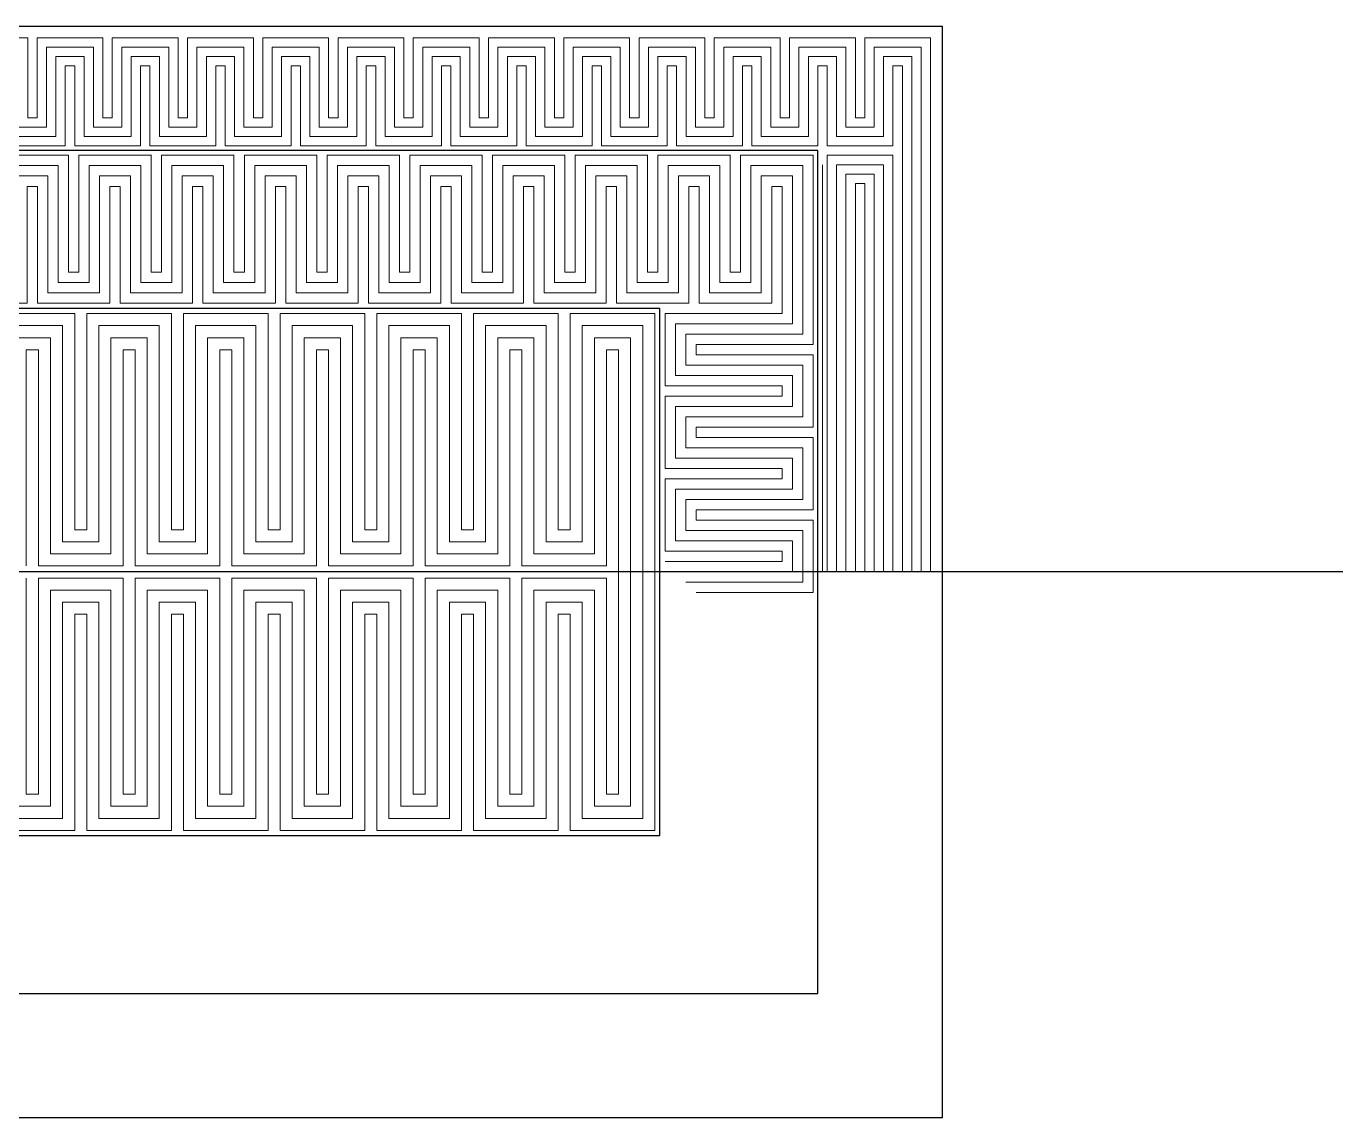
# Model space of a CAD drawing. Header units: millimetres. Extents: x -5937 to 68925, y -3068 to 5300.
# Drawn here: x 27319 to 28296, y 652 to 1462 of the extents above; entities that cross this region are included whole.
import ezdxf

# ---------------------------------------------------------------- set-up
doc = ezdxf.new("R2010")
doc.units = ezdxf.units.MM
doc.header["$LTSCALE"] = 7
doc.layers.add('xline', color=41, linetype='Continuous', plot=False)
doc.layers.add('参照', color=6, linetype='Continuous', lineweight=9)

msp = doc.modelspace()

# ---------------------------------------------------------------- linework, layer by layer
for p, q in [((26648.595, 1462.013), (27998.595, 1462.013)), ((27998.595, 1462.013), (27998.595, 652.013)), ((27906.34, 1369.757), (26740.851, 1369.757)), ((27906.34, 744.268), (27906.34, 1369.757)), ((27789.276, 1252.694), (26857.914, 1252.694)), ((27789.276, 861.332), (27789.276, 1252.694)), ((26857.914, 861.332), (27789.276, 861.332)), ((26740.851, 744.268), (27906.34, 744.268)), ((27998.595, 652.013), (26648.595, 652.013))]:
    msp.add_line(p, q)
at = {"layer": 'xline'}
msp.add_line((28295.852, 1057.013), (26452.12, 1057.013), dxfattribs=at)
at = {"layer": '参照'}
for p, q in [((27271.252, 1453.513), (27320.106, 1453.513)), ((27320.106, 1453.513), (27320.106, 1394.184)), ((27327.085, 1394.184), (27327.085, 1453.513)), ((27327.085, 1453.513), (27375.938, 1453.513)), ((27334.064, 1387.205), (27334.064, 1446.534)), ((27334.064, 1446.534), (27368.959, 1446.534)), ((27368.959, 1446.534), (27368.959, 1387.205)), ((27375.938, 1453.513), (27375.938, 1394.184)), ((27382.917, 1394.184), (27382.917, 1453.513)), ((27382.917, 1453.513), (27431.771, 1453.513)), ((27389.896, 1387.205), (27389.896, 1446.534)), ((27389.896, 1446.534), (27424.792, 1446.534)), ((27424.792, 1446.534), (27424.792, 1387.205)), ((27431.771, 1453.513), (27431.771, 1394.184)), ((27438.75, 1394.184), (27438.75, 1453.513)), ((27438.75, 1453.513), (27487.603, 1453.513)), ((27445.729, 1387.205), (27445.729, 1446.534)), ((27445.729, 1446.534), (27480.624, 1446.534)), ((27480.624, 1446.534), (27480.624, 1387.205)), ((27487.603, 1453.513), (27487.603, 1394.184)), ((27494.582, 1394.184), (27494.582, 1453.513)), ((27494.582, 1453.513), (27543.436, 1453.513)), ((27501.561, 1387.205), (27501.561, 1446.534)), ((27501.561, 1446.534), (27536.456, 1446.534)), ((27536.456, 1446.534), (27536.456, 1387.205)), ((27543.436, 1453.513), (27543.436, 1394.184)), ((27550.415, 1394.184), (27550.415, 1453.513)), ((27550.415, 1453.513), (27599.268, 1453.513)), ((27557.394, 1387.205), (27557.394, 1446.534)), ((27557.394, 1446.534), (27592.289, 1446.534)), ((27592.289, 1446.534), (27592.289, 1387.205)), ((27599.268, 1453.513), (27599.268, 1394.184)), ((27606.247, 1394.184), (27606.247, 1453.513)), ((27606.247, 1453.513), (27655.1, 1453.513)), ((27613.226, 1387.205), (27613.226, 1446.534)), ((27613.226, 1446.534), (27648.121, 1446.534)), ((27648.121, 1446.534), (27648.121, 1387.205)), ((27655.1, 1453.513), (27655.1, 1394.184)), ((27662.079, 1394.184), (27662.079, 1453.513)), ((27662.079, 1453.513), (27710.933, 1453.513)), ((27669.059, 1387.205), (27669.059, 1446.534)), ((27669.059, 1446.534), (27703.954, 1446.534)), ((27703.954, 1446.534), (27703.954, 1387.205)), ((27710.933, 1453.513), (27710.933, 1394.184)), ((27717.912, 1394.184), (27717.912, 1453.513)), ((27717.912, 1453.513), (27766.765, 1453.513)), ((27724.891, 1387.205), (27724.891, 1446.534)), ((27724.891, 1446.534), (27759.786, 1446.534)), ((27759.786, 1446.534), (27759.786, 1387.205)), ((27766.765, 1453.513), (27766.765, 1394.184)), ((27773.744, 1394.184), (27773.744, 1453.513)), ((27773.744, 1453.513), (27822.598, 1453.513)), ((27780.723, 1387.205), (27780.723, 1446.534)), ((27780.723, 1446.534), (27815.619, 1446.534)), ((27815.619, 1446.534), (27815.619, 1387.205)), ((27822.598, 1453.513), (27822.598, 1394.184)), ((27829.577, 1394.184), (27829.577, 1453.513)), ((27829.577, 1453.513), (27878.43, 1453.513)), ((27836.556, 1387.205), (27836.556, 1446.534)), ((27836.556, 1446.534), (27871.451, 1446.534)), ((27871.451, 1446.534), (27871.451, 1387.205)), ((27878.43, 1453.513), (27878.43, 1394.184)), ((27885.409, 1394.184), (27885.409, 1453.513)), ((27885.409, 1453.513), (27934.263, 1453.513)), ((27892.388, 1387.205), (27892.388, 1446.534)), ((27892.388, 1446.534), (27927.284, 1446.534)), ((27927.284, 1446.534), (27927.284, 1387.205)), ((27934.263, 1453.513), (27934.263, 1394.184)), ((27941.242, 1394.184), (27941.242, 1453.513)), ((27941.242, 1453.513), (27990.095, 1453.513)), ((27948.221, 1387.205), (27948.221, 1446.534)), ((27948.221, 1446.534), (27983.116, 1446.534)), ((27983.116, 1446.534), (27983.116, 1057.013)), ((27990.095, 1453.513), (27990.095, 1057.013)), ((27341.043, 1380.226), (27341.043, 1439.555)), ((27341.043, 1439.555), (27361.98, 1439.555)), ((27361.98, 1439.555), (27361.98, 1380.226)), ((27396.875, 1380.226), (27396.875, 1439.555)), ((27396.875, 1439.555), (27417.812, 1439.555)), ((27417.812, 1439.555), (27417.812, 1380.226)), ((27452.708, 1380.226), (27452.708, 1439.555)), ((27452.708, 1439.555), (27473.645, 1439.555)), ((27473.645, 1439.555), (27473.645, 1380.226)), ((27508.54, 1380.226), (27508.54, 1439.555)), ((27508.54, 1439.555), (27529.477, 1439.555)), ((27529.477, 1439.555), (27529.477, 1380.226)), ((27564.373, 1380.226), (27564.373, 1439.555)), ((27564.373, 1439.555), (27585.31, 1439.555)), ((27585.31, 1439.555), (27585.31, 1380.226)), ((27620.205, 1380.226), (27620.205, 1439.555)), ((27620.205, 1439.555), (27641.142, 1439.555)), ((27641.142, 1439.555), (27641.142, 1380.226)), ((27676.038, 1380.226), (27676.038, 1439.555)), ((27676.038, 1439.555), (27696.975, 1439.555)), ((27696.975, 1439.555), (27696.975, 1380.226)), ((27731.87, 1380.226), (27731.87, 1439.555)), ((27731.87, 1439.555), (27752.807, 1439.555)), ((27752.807, 1439.555), (27752.807, 1380.226)), ((27787.703, 1380.226), (27787.703, 1439.555)), ((27787.703, 1439.555), (27808.64, 1439.555)), ((27808.64, 1439.555), (27808.64, 1380.226)), ((27843.535, 1380.226), (27843.535, 1439.555)), ((27843.535, 1439.555), (27864.472, 1439.555)), ((27864.472, 1439.555), (27864.472, 1380.226)), ((27899.367, 1380.226), (27899.367, 1439.555)), ((27899.367, 1439.555), (27920.305, 1439.555)), ((27920.305, 1439.555), (27920.305, 1380.226)), ((27955.2, 1380.226), (27955.2, 1439.555)), ((27955.2, 1439.555), (27976.137, 1439.555)), ((27976.137, 1439.555), (27976.137, 1057.013)), ((27348.022, 1373.247), (27348.022, 1432.576)), ((27348.022, 1432.576), (27355.001, 1432.576)), ((27355.001, 1432.576), (27355.001, 1373.247)), ((27403.854, 1373.247), (27403.854, 1432.576)), ((27403.854, 1432.576), (27410.833, 1432.576)), ((27410.833, 1432.576), (27410.833, 1373.247)), ((27459.687, 1373.247), (27459.687, 1432.576)), ((27459.687, 1432.576), (27466.666, 1432.576)), ((27466.666, 1432.576), (27466.666, 1373.247)), ((27515.519, 1373.247), (27515.519, 1432.576)), ((27515.519, 1432.576), (27522.498, 1432.576)), ((27522.498, 1432.576), (27522.498, 1373.247)), ((27571.352, 1373.247), (27571.352, 1432.576)), ((27571.352, 1432.576), (27578.331, 1432.576)), ((27578.331, 1432.576), (27578.331, 1373.247)), ((27627.184, 1373.247), (27627.184, 1432.576)), ((27627.184, 1432.576), (27634.163, 1432.576)), ((27634.163, 1432.576), (27634.163, 1373.247)), ((27683.017, 1373.247), (27683.017, 1432.576)), ((27683.017, 1432.576), (27689.996, 1432.576)), ((27689.996, 1432.576), (27689.996, 1373.247)), ((27738.849, 1373.247), (27738.849, 1432.576)), ((27738.849, 1432.576), (27745.828, 1432.576)), ((27745.828, 1432.576), (27745.828, 1373.247)), ((27794.682, 1373.247), (27794.682, 1432.576)), ((27794.682, 1432.576), (27801.661, 1432.576)), ((27801.661, 1432.576), (27801.661, 1373.247)), ((27850.514, 1373.247), (27850.514, 1432.576)), ((27850.514, 1432.576), (27857.493, 1432.576)), ((27857.493, 1432.576), (27857.493, 1373.247)), ((27906.346, 1373.247), (27906.346, 1432.576)), ((27906.346, 1432.576), (27913.326, 1432.576)), ((27913.326, 1432.576), (27913.326, 1373.247)), ((27962.179, 1373.247), (27962.179, 1432.576)), ((27962.179, 1432.576), (27969.158, 1432.576)), ((27969.158, 1432.576), (27969.158, 1057.013)), ((27313.127, 1387.205), (27334.064, 1387.205)), ((27320.106, 1394.184), (27327.085, 1394.184)), ((27368.959, 1387.205), (27389.896, 1387.205)), ((27375.938, 1394.184), (27382.917, 1394.184)), ((27424.792, 1387.205), (27445.729, 1387.205)), ((27431.771, 1394.184), (27438.75, 1394.184)), ((27480.624, 1387.205), (27501.561, 1387.205)), ((27487.603, 1394.184), (27494.582, 1394.184)), ((27536.456, 1387.205), (27557.394, 1387.205)), ((27543.436, 1394.184), (27550.415, 1394.184)), ((27592.289, 1387.205), (27613.226, 1387.205)), ((27599.268, 1394.184), (27606.247, 1394.184)), ((27648.121, 1387.205), (27669.059, 1387.205)), ((27655.1, 1394.184), (27662.079, 1394.184)), ((27703.954, 1387.205), (27724.891, 1387.205)), ((27710.933, 1394.184), (27717.912, 1394.184)), ((27759.786, 1387.205), (27780.723, 1387.205)), ((27766.765, 1394.184), (27773.744, 1394.184)), ((27815.619, 1387.205), (27836.556, 1387.205)), ((27822.598, 1394.184), (27829.577, 1394.184)), ((27871.451, 1387.205), (27892.388, 1387.205)), ((27878.43, 1394.184), (27885.409, 1394.184)), ((27927.284, 1387.205), (27948.221, 1387.205)), ((27934.263, 1394.184), (27941.242, 1394.184)), ((27306.148, 1380.226), (27341.043, 1380.226)), ((27361.98, 1380.226), (27396.875, 1380.226)), ((27417.812, 1380.226), (27452.708, 1380.226)), ((27473.645, 1380.226), (27508.54, 1380.226)), ((27529.477, 1380.226), (27564.373, 1380.226)), ((27585.31, 1380.226), (27620.205, 1380.226)), ((27641.142, 1380.226), (27676.038, 1380.226)), ((27696.975, 1380.226), (27731.87, 1380.226)), ((27752.807, 1380.226), (27787.703, 1380.226)), ((27808.64, 1380.226), (27843.535, 1380.226)), ((27864.472, 1380.226), (27899.367, 1380.226)), ((27920.305, 1380.226), (27955.2, 1380.226)), ((27299.168, 1373.247), (27348.022, 1373.247)), ((27355.001, 1373.247), (27403.854, 1373.247)), ((27410.833, 1373.247), (27459.687, 1373.247)), ((27466.666, 1373.247), (27515.519, 1373.247)), ((27522.498, 1373.247), (27571.352, 1373.247)), ((27578.331, 1373.247), (27627.184, 1373.247)), ((27634.163, 1373.247), (27683.017, 1373.247)), ((27689.996, 1373.247), (27738.849, 1373.247)), ((27745.828, 1373.247), (27794.682, 1373.247)), ((27801.661, 1373.247), (27850.514, 1373.247)), ((27857.493, 1373.247), (27906.346, 1373.247)), ((27913.326, 1373.247), (27962.179, 1373.247)), ((27350.512, 1366.268), (27296.742, 1366.268)), ((27342.776, 1358.595), (27304.415, 1358.595)), ((27342.776, 1271.875), (27342.776, 1358.595)), ((27350.448, 1279.547), (27350.448, 1366.268)), ((27411.89, 1366.268), (27358.12, 1366.268)), ((27358.12, 1279.547), (27358.12, 1366.268)), ((27404.154, 1358.595), (27365.793, 1358.595)), ((27365.793, 1271.875), (27365.793, 1358.595)), ((27404.154, 1271.875), (27404.154, 1358.595)), ((27411.826, 1279.547), (27411.826, 1366.268)), ((27473.268, 1366.268), (27419.498, 1366.268)), ((27419.498, 1279.547), (27419.498, 1366.268)), ((27465.532, 1358.595), (27427.171, 1358.595)), ((27427.171, 1271.875), (27427.171, 1358.595)), ((27465.532, 1271.875), (27465.532, 1358.595)), ((27473.204, 1279.547), (27473.204, 1366.268)), ((27534.646, 1366.268), (27480.876, 1366.268)), ((27480.876, 1279.547), (27480.876, 1366.268)), ((27526.91, 1358.595), (27488.549, 1358.595)), ((27488.549, 1271.875), (27488.549, 1358.595)), ((27526.91, 1271.875), (27526.91, 1358.595)), ((27534.582, 1279.547), (27534.582, 1366.268)), ((27596.024, 1366.268), (27542.254, 1366.268)), ((27542.254, 1279.547), (27542.254, 1366.268)), ((27588.288, 1358.595), (27549.927, 1358.595)), ((27549.927, 1271.875), (27549.927, 1358.595)), ((27588.288, 1271.875), (27588.288, 1358.595)), ((27595.96, 1279.547), (27595.96, 1366.268)), ((27657.402, 1366.268), (27603.632, 1366.268)), ((27603.632, 1279.547), (27603.632, 1366.268)), ((27649.666, 1358.595), (27611.305, 1358.595)), ((27611.305, 1271.875), (27611.305, 1358.595)), ((27649.666, 1271.875), (27649.666, 1358.595)), ((27657.338, 1279.547), (27657.338, 1366.268)), ((27718.78, 1366.268), (27665.01, 1366.268)), ((27665.01, 1279.547), (27665.01, 1366.268)), ((27711.044, 1358.595), (27672.683, 1358.595)), ((27672.683, 1271.875), (27672.683, 1358.595)), ((27711.044, 1271.875), (27711.044, 1358.595)), ((27718.716, 1279.547), (27718.716, 1366.268)), ((27780.158, 1366.268), (27726.388, 1366.268)), ((27726.388, 1279.547), (27726.388, 1366.268)), ((27772.422, 1358.595), (27734.061, 1358.595)), ((27734.061, 1271.875), (27734.061, 1358.595)), ((27772.422, 1271.875), (27772.422, 1358.595)), ((27780.094, 1279.547), (27780.094, 1366.268)), ((27841.536, 1366.268), (27787.766, 1366.268)), ((27787.766, 1279.547), (27787.766, 1366.268)), ((27833.8, 1358.595), (27795.439, 1358.595)), ((27795.439, 1271.875), (27795.439, 1358.595)), ((27833.8, 1271.875), (27833.8, 1358.595)), ((27841.472, 1279.547), (27841.472, 1366.268)), ((27849.144, 1279.547), (27849.144, 1366.268)), ((27902.914, 1366.268), (27849.144, 1366.268)), ((27856.817, 1271.875), (27856.817, 1358.595)), ((27895.178, 1358.595), (27856.817, 1358.595)), ((27895.178, 1358.595), (27895.178, 1233.513)), ((27902.85, 1366.268), (27902.85, 1225.841)), ((27962.179, 1366.268), (27913.326, 1366.268)), ((27913.326, 1366.268), (27913.326, 1057.013)), ((27955.2, 1359.289), (27920.305, 1359.289)), ((27920.305, 1359.289), (27920.305, 1057.013)), ((27955.2, 1057.013), (27955.2, 1359.289)), ((27962.179, 1057.013), (27962.179, 1366.268)), ((27335.104, 1350.923), (27312.087, 1350.923)), ((27335.104, 1264.202), (27335.104, 1350.923)), ((27396.482, 1350.923), (27373.465, 1350.923)), ((27373.465, 1264.202), (27373.465, 1350.923)), ((27396.482, 1264.202), (27396.482, 1350.923)), ((27457.86, 1350.923), (27434.843, 1350.923)), ((27434.843, 1264.202), (27434.843, 1350.923)), ((27457.86, 1264.202), (27457.86, 1350.923)), ((27519.238, 1350.923), (27496.221, 1350.923)), ((27496.221, 1264.202), (27496.221, 1350.923)), ((27519.238, 1264.202), (27519.238, 1350.923)), ((27580.616, 1350.923), (27557.599, 1350.923)), ((27557.599, 1264.202), (27557.599, 1350.923)), ((27580.616, 1264.202), (27580.616, 1350.923)), ((27641.994, 1350.923), (27618.977, 1350.923)), ((27618.977, 1264.202), (27618.977, 1350.923)), ((27641.994, 1264.202), (27641.994, 1350.923)), ((27703.372, 1350.923), (27680.355, 1350.923)), ((27680.355, 1264.202), (27680.355, 1350.923)), ((27703.372, 1264.202), (27703.372, 1350.923)), ((27764.75, 1350.923), (27741.733, 1350.923)), ((27741.733, 1264.202), (27741.733, 1350.923)), ((27764.75, 1264.202), (27764.75, 1350.923)), ((27826.128, 1350.923), (27803.111, 1350.923)), ((27803.111, 1264.202), (27803.111, 1350.923)), ((27826.128, 1264.202), (27826.128, 1350.923)), ((27864.489, 1264.202), (27864.489, 1350.923)), ((27887.506, 1350.923), (27864.489, 1350.923)), ((27887.506, 1350.923), (27887.506, 1241.186)), ((27948.221, 1352.31), (27927.284, 1352.31)), ((27927.284, 1352.31), (27927.284, 1057.013)), ((27948.221, 1057.013), (27948.221, 1352.31)), ((27327.431, 1343.251), (27319.759, 1343.251)), ((27319.759, 1256.53), (27319.759, 1343.251)), ((27327.431, 1256.53), (27327.431, 1343.251)), ((27388.809, 1343.251), (27381.137, 1343.251)), ((27381.137, 1256.53), (27381.137, 1343.251)), ((27388.809, 1256.53), (27388.809, 1343.251)), ((27450.187, 1343.251), (27442.515, 1343.251)), ((27442.515, 1256.53), (27442.515, 1343.251)), ((27450.187, 1256.53), (27450.187, 1343.251)), ((27511.565, 1343.251), (27503.893, 1343.251)), ((27503.893, 1256.53), (27503.893, 1343.251)), ((27511.565, 1256.53), (27511.565, 1343.251)), ((27572.943, 1343.251), (27565.271, 1343.251)), ((27565.271, 1256.53), (27565.271, 1343.251)), ((27572.943, 1256.53), (27572.943, 1343.251)), ((27634.321, 1343.251), (27626.649, 1343.251)), ((27626.649, 1256.53), (27626.649, 1343.251)), ((27634.321, 1256.53), (27634.321, 1343.251)), ((27695.699, 1343.251), (27688.027, 1343.251)), ((27688.027, 1256.53), (27688.027, 1343.251)), ((27695.699, 1256.53), (27695.699, 1343.251)), ((27757.077, 1343.251), (27749.405, 1343.251)), ((27749.405, 1256.53), (27749.405, 1343.251)), ((27757.077, 1256.53), (27757.077, 1343.251)), ((27818.455, 1343.251), (27810.783, 1343.251)), ((27810.783, 1256.53), (27810.783, 1343.251)), ((27818.455, 1256.53), (27818.455, 1343.251)), ((27872.161, 1256.53), (27872.161, 1343.251)), ((27879.833, 1343.251), (27872.161, 1343.251)), ((27879.833, 1343.251), (27879.833, 1248.858)), ((27941.242, 1345.33), (27934.263, 1345.33)), ((27934.263, 1345.33), (27934.263, 1057.013)), ((27941.242, 1057.013), (27941.242, 1345.33)), ((27358.12, 1279.547), (27350.448, 1279.547)), ((27419.498, 1279.547), (27411.826, 1279.547)), ((27480.876, 1279.547), (27473.204, 1279.547)), ((27542.254, 1279.547), (27534.582, 1279.547)), ((27603.632, 1279.547), (27595.96, 1279.547)), ((27665.01, 1279.547), (27657.338, 1279.547)), ((27726.388, 1279.547), (27718.716, 1279.547)), ((27787.766, 1279.547), (27780.094, 1279.547)), ((27849.144, 1279.547), (27841.472, 1279.547)), ((27365.793, 1271.875), (27342.776, 1271.875)), ((27427.171, 1271.875), (27404.154, 1271.875)), ((27488.549, 1271.875), (27465.532, 1271.875)), ((27549.927, 1271.875), (27526.91, 1271.875)), ((27611.305, 1271.875), (27588.288, 1271.875)), ((27672.683, 1271.875), (27649.666, 1271.875)), ((27734.061, 1271.875), (27711.044, 1271.875)), ((27795.439, 1271.875), (27772.422, 1271.875)), ((27856.817, 1271.875), (27833.8, 1271.875)), ((27373.465, 1264.202), (27335.104, 1264.202)), ((27434.843, 1264.202), (27396.482, 1264.202)), ((27496.221, 1264.202), (27457.86, 1264.202)), ((27557.599, 1264.202), (27519.238, 1264.202)), ((27618.977, 1264.202), (27580.616, 1264.202)), ((27680.355, 1264.202), (27641.994, 1264.202)), ((27741.733, 1264.202), (27703.372, 1264.202)), ((27803.111, 1264.202), (27764.75, 1264.202)), ((27864.489, 1264.202), (27826.128, 1264.202)), ((27319.759, 1256.53), (27266.053, 1256.53)), ((27381.137, 1256.53), (27327.431, 1256.53)), ((27442.515, 1256.53), (27388.809, 1256.53)), ((27503.893, 1256.53), (27450.187, 1256.53)), ((27565.271, 1256.53), (27511.565, 1256.53)), ((27626.649, 1256.53), (27572.943, 1256.53)), ((27688.027, 1256.53), (27634.321, 1256.53)), ((27749.405, 1256.53), (27695.699, 1256.53)), ((27810.783, 1256.53), (27757.077, 1256.53)), ((27872.161, 1256.53), (27818.455, 1256.53)), ((27292.208, 1248.858), (27354.983, 1248.858)), ((27354.983, 1248.858), (27354.983, 1088.4)), ((27363.951, 1248.858), (27363.951, 1088.4)), ((27363.951, 1248.858), (27426.726, 1248.858)), ((27426.726, 1248.858), (27426.726, 1088.4)), ((27435.693, 1248.858), (27435.693, 1088.4)), ((27435.693, 1248.858), (27498.469, 1248.858)), ((27498.469, 1248.858), (27498.469, 1088.4)), ((27507.436, 1248.858), (27507.436, 1088.4)), ((27507.436, 1248.858), (27570.211, 1248.858)), ((27570.211, 1248.858), (27570.211, 1088.4)), ((27579.179, 1248.858), (27579.179, 1088.4)), ((27579.179, 1248.858), (27641.954, 1248.858)), ((27641.954, 1248.858), (27641.954, 1088.4)), ((27650.922, 1248.858), (27650.922, 1088.4)), ((27650.922, 1248.858), (27713.697, 1248.858)), ((27713.697, 1248.858), (27713.697, 1088.4)), ((27722.665, 1248.858), (27722.665, 1088.4)), ((27722.665, 1248.858), (27785.44, 1248.858)), ((27785.44, 865.168), (27785.44, 1248.858)), ((27793.112, 1248.858), (27879.833, 1248.858)), ((27793.112, 1195.152), (27793.112, 1248.858)), ((27800.785, 1241.186), (27887.506, 1241.186)), ((27800.785, 1202.824), (27800.785, 1241.186)), ((27346.015, 1239.89), (27301.176, 1239.89)), ((27337.047, 1230.922), (27310.143, 1230.922)), ((27337.047, 1230.922), (27337.047, 1070.465)), ((27346.015, 1239.89), (27346.015, 1079.432)), ((27417.758, 1239.89), (27372.918, 1239.89)), ((27372.918, 1239.89), (27372.918, 1079.432)), ((27408.79, 1230.922), (27381.886, 1230.922)), ((27381.886, 1230.922), (27381.886, 1070.465)), ((27408.79, 1230.922), (27408.79, 1070.465)), ((27417.758, 1239.89), (27417.758, 1079.432)), ((27444.661, 1239.89), (27444.661, 1079.432)), ((27489.501, 1239.89), (27444.661, 1239.89)), ((27453.629, 1230.922), (27453.629, 1070.465)), ((27480.533, 1230.922), (27453.629, 1230.922)), ((27480.533, 1230.922), (27480.533, 1070.465)), ((27489.501, 1239.89), (27489.501, 1079.432)), ((27561.244, 1239.89), (27516.404, 1239.89)), ((27516.404, 1239.89), (27516.404, 1079.432)), ((27552.276, 1230.922), (27525.372, 1230.922)), ((27525.372, 1230.922), (27525.372, 1070.465)), ((27552.276, 1230.922), (27552.276, 1070.465)), ((27561.244, 1239.89), (27561.244, 1079.432)), ((27588.147, 1239.89), (27588.147, 1079.432)), ((27632.986, 1239.89), (27588.147, 1239.89)), ((27597.115, 1230.922), (27597.115, 1070.465)), ((27624.019, 1230.922), (27597.115, 1230.922)), ((27624.019, 1230.922), (27624.019, 1070.465)), ((27632.986, 1239.89), (27632.986, 1079.432)), ((27704.729, 1239.89), (27659.89, 1239.89)), ((27659.89, 1239.89), (27659.89, 1079.432)), ((27695.762, 1230.922), (27668.858, 1230.922)), ((27668.858, 1230.922), (27668.858, 1070.465)), ((27695.762, 1230.922), (27695.762, 1070.465)), ((27704.729, 1239.89), (27704.729, 1079.432)), ((27731.633, 1239.89), (27731.633, 1079.432)), ((27776.472, 1239.89), (27731.633, 1239.89)), ((27740.601, 1230.922), (27740.601, 1070.465)), ((27767.504, 1230.922), (27740.601, 1230.922)), ((27767.504, 883.104), (27767.504, 1230.922)), ((27776.472, 874.136), (27776.472, 1239.89)), ((27808.457, 1233.513), (27895.178, 1233.513)), ((27808.457, 1210.497), (27808.457, 1233.513)), ((27319.111, 1221.954), (27319.111, 1061.497)), ((27328.079, 1221.954), (27319.111, 1221.954)), ((27328.079, 1221.954), (27328.079, 1061.497)), ((27399.822, 1221.954), (27390.854, 1221.954)), ((27390.854, 1221.954), (27390.854, 1061.497)), ((27399.822, 1221.954), (27399.822, 1061.497)), ((27462.597, 1221.954), (27462.597, 1061.497)), ((27471.565, 1221.954), (27462.597, 1221.954)), ((27471.565, 1221.954), (27471.565, 1061.497)), ((27543.308, 1221.954), (27534.34, 1221.954)), ((27534.34, 1221.954), (27534.34, 1061.497)), ((27543.308, 1221.954), (27543.308, 1061.497)), ((27606.083, 1221.954), (27606.083, 1061.497)), ((27615.051, 1221.954), (27606.083, 1221.954)), ((27615.051, 1221.954), (27615.051, 1061.497)), ((27686.794, 1221.954), (27677.826, 1221.954)), ((27677.826, 1221.954), (27677.826, 1061.497)), ((27686.794, 1221.954), (27686.794, 1061.497)), ((27758.537, 1221.954), (27749.569, 1221.954)), ((27749.569, 1221.954), (27749.569, 1061.497)), ((27758.537, 892.071), (27758.537, 1221.954)), ((27816.129, 1225.841), (27902.85, 1225.841)), ((27816.129, 1218.169), (27816.129, 1225.841)), ((27816.129, 1218.169), (27902.85, 1218.169)), ((27902.85, 1164.463), (27902.85, 1218.169)), ((27800.785, 1202.824), (27887.506, 1202.824)), ((27808.457, 1210.497), (27895.178, 1210.497)), ((27887.506, 1179.808), (27887.506, 1202.824)), ((27895.178, 1172.135), (27895.178, 1210.497)), ((27793.112, 1195.152), (27879.833, 1195.152)), ((27879.833, 1187.48), (27879.833, 1195.152)), ((27793.112, 1187.48), (27879.833, 1187.48)), ((27793.112, 1133.774), (27793.112, 1187.48)), ((27800.785, 1179.808), (27887.506, 1179.808)), ((27800.785, 1141.446), (27800.785, 1179.808)), ((27808.457, 1172.135), (27895.178, 1172.135)), ((27808.457, 1149.119), (27808.457, 1172.135)), ((27816.129, 1164.463), (27902.85, 1164.463)), ((27816.129, 1156.791), (27816.129, 1164.463)), ((27816.129, 1156.791), (27902.85, 1156.791)), ((27902.85, 1103.085), (27902.85, 1156.791)), ((27808.457, 1149.119), (27895.178, 1149.119)), ((27895.178, 1110.757), (27895.178, 1149.119)), ((27793.112, 1133.774), (27879.833, 1133.774)), ((27800.785, 1141.446), (27887.506, 1141.446)), ((27879.833, 1126.102), (27879.833, 1133.774)), ((27887.506, 1118.43), (27887.506, 1141.446)), ((27793.112, 1126.102), (27879.833, 1126.102)), ((27793.112, 1072.396), (27793.112, 1126.102)), ((27800.785, 1118.43), (27887.506, 1118.43)), ((27800.785, 1080.068), (27800.785, 1118.43)), ((27808.457, 1110.757), (27895.178, 1110.757)), ((27808.457, 1087.741), (27808.457, 1110.757)), ((27816.129, 1103.085), (27902.85, 1103.085)), ((27816.129, 1095.413), (27816.129, 1103.085)), ((27816.129, 1095.413), (27902.85, 1095.413)), ((27902.85, 1041.707), (27902.85, 1095.413)), ((27363.951, 1088.4), (27354.983, 1088.4)), ((27435.693, 1088.4), (27426.726, 1088.4)), ((27507.436, 1088.4), (27498.469, 1088.4)), ((27579.179, 1088.4), (27570.211, 1088.4)), ((27650.922, 1088.4), (27641.954, 1088.4)), ((27722.665, 1088.4), (27713.697, 1088.4)), ((27808.457, 1087.741), (27895.178, 1087.741)), ((27895.178, 1049.379), (27895.178, 1087.741)), ((27372.918, 1079.432), (27346.015, 1079.432)), ((27444.661, 1079.432), (27417.758, 1079.432)), ((27516.404, 1079.432), (27489.501, 1079.432)), ((27588.147, 1079.432), (27561.244, 1079.432)), ((27659.89, 1079.432), (27632.986, 1079.432)), ((27731.633, 1079.432), (27704.729, 1079.432)), ((27800.785, 1080.068), (27887.506, 1080.068)), ((27887.506, 1057.052), (27887.506, 1080.068)), ((27381.886, 1070.465), (27337.047, 1070.465)), ((27453.629, 1070.465), (27408.79, 1070.465)), ((27525.372, 1070.465), (27480.533, 1070.465)), ((27597.115, 1070.465), (27552.276, 1070.465)), ((27668.858, 1070.465), (27624.019, 1070.465)), ((27740.601, 1070.465), (27695.762, 1070.465)), ((27793.112, 1072.396), (27879.833, 1072.396)), ((27879.833, 1064.724), (27879.833, 1072.396)), ((27328.079, 1061.497), (27390.854, 1061.497)), ((27399.822, 1061.497), (27462.597, 1061.497)), ((27471.565, 1061.497), (27534.34, 1061.497)), ((27543.308, 1061.497), (27606.083, 1061.497)), ((27615.051, 1061.497), (27677.826, 1061.497)), ((27686.794, 1061.497), (27749.569, 1061.497)), ((27319.111, 892.071), (27319.111, 1052.529)), ((27328.079, 1052.529), (27390.854, 1052.529)), ((27328.079, 892.071), (27328.079, 1052.529)), ((27390.854, 892.071), (27390.854, 1052.529)), ((27399.822, 1052.529), (27462.597, 1052.529)), ((27399.822, 892.071), (27399.822, 1052.529)), ((27462.597, 892.071), (27462.597, 1052.529)), ((27471.565, 1052.529), (27534.34, 1052.529)), ((27471.565, 892.071), (27471.565, 1052.529)), ((27534.34, 892.071), (27534.34, 1052.529)), ((27543.308, 1052.529), (27606.083, 1052.529)), ((27543.308, 892.071), (27543.308, 1052.529)), ((27606.083, 892.071), (27606.083, 1052.529)), ((27615.051, 1052.529), (27677.826, 1052.529)), ((27615.051, 892.071), (27615.051, 1052.529)), ((27677.826, 892.071), (27677.826, 1052.529)), ((27686.794, 1052.529), (27749.569, 1052.529)), ((27686.794, 892.071), (27686.794, 1052.529)), ((27749.569, 892.071), (27749.569, 1052.529)), ((27381.886, 1043.561), (27337.047, 1043.561)), ((27337.047, 883.104), (27337.047, 1043.561)), ((27381.886, 883.104), (27381.886, 1043.561)), ((27453.629, 1043.561), (27408.79, 1043.561)), ((27408.79, 883.104), (27408.79, 1043.561)), ((27453.629, 883.104), (27453.629, 1043.561)), ((27525.372, 1043.561), (27480.533, 1043.561)), ((27480.533, 883.104), (27480.533, 1043.561)), ((27525.372, 883.104), (27525.372, 1043.561)), ((27597.115, 1043.561), (27552.276, 1043.561)), ((27552.276, 883.104), (27552.276, 1043.561)), ((27597.115, 883.104), (27597.115, 1043.561)), ((27668.858, 1043.561), (27624.019, 1043.561)), ((27624.019, 883.104), (27624.019, 1043.561)), ((27668.858, 883.104), (27668.858, 1043.561)), ((27740.601, 1043.561), (27695.762, 1043.561)), ((27695.762, 883.104), (27695.762, 1043.561)), ((27740.601, 883.104), (27740.601, 1043.561)), ((27372.918, 1034.593), (27346.015, 1034.593)), ((27346.015, 874.136), (27346.015, 1034.593)), ((27363.951, 1025.625), (27354.983, 1025.625)), ((27354.983, 865.168), (27354.983, 1025.625)), ((27363.951, 865.168), (27363.951, 1025.625)), ((27372.918, 874.136), (27372.918, 1034.593)), ((27444.661, 1034.593), (27417.758, 1034.593)), ((27417.758, 874.136), (27417.758, 1034.593)), ((27435.693, 1025.625), (27426.726, 1025.625)), ((27426.726, 865.168), (27426.726, 1025.625)), ((27435.693, 865.168), (27435.693, 1025.625)), ((27444.661, 874.136), (27444.661, 1034.593)), ((27516.404, 1034.593), (27489.501, 1034.593)), ((27489.501, 874.136), (27489.501, 1034.593)), ((27507.436, 1025.625), (27498.469, 1025.625)), ((27498.469, 865.168), (27498.469, 1025.625)), ((27507.436, 865.168), (27507.436, 1025.625)), ((27516.404, 874.136), (27516.404, 1034.593)), ((27588.147, 1034.593), (27561.244, 1034.593)), ((27561.244, 874.136), (27561.244, 1034.593)), ((27579.179, 1025.625), (27570.211, 1025.625)), ((27570.211, 865.168), (27570.211, 1025.625)), ((27579.179, 865.168), (27579.179, 1025.625)), ((27588.147, 874.136), (27588.147, 1034.593)), ((27659.89, 1034.593), (27632.986, 1034.593)), ((27632.986, 874.136), (27632.986, 1034.593)), ((27650.922, 1025.625), (27641.954, 1025.625)), ((27641.954, 865.168), (27641.954, 1025.625)), ((27650.922, 865.168), (27650.922, 1025.625)), ((27659.89, 874.136), (27659.89, 1034.593)), ((27731.633, 1034.593), (27704.729, 1034.593)), ((27704.729, 874.136), (27704.729, 1034.593)), ((27722.665, 1025.625), (27713.697, 1025.625)), ((27713.697, 865.168), (27713.697, 1025.625)), ((27722.665, 865.168), (27722.665, 1025.625)), ((27731.633, 874.136), (27731.633, 1034.593)), ((27328.079, 892.071), (27319.111, 892.071)), ((27399.822, 892.071), (27390.854, 892.071)), ((27471.565, 892.071), (27462.597, 892.071)), ((27543.308, 892.071), (27534.34, 892.071)), ((27615.051, 892.071), (27606.083, 892.071)), ((27686.794, 892.071), (27677.826, 892.071)), ((27758.537, 892.071), (27749.569, 892.071)), ((27337.047, 883.104), (27310.143, 883.104)), ((27408.79, 883.104), (27381.886, 883.104)), ((27480.533, 883.104), (27453.629, 883.104)), ((27552.276, 883.104), (27525.372, 883.104)), ((27624.019, 883.104), (27597.115, 883.104)), ((27695.762, 883.104), (27668.858, 883.104)), ((27767.504, 883.104), (27740.601, 883.104)), ((27346.015, 874.136), (27301.176, 874.136)), ((27417.758, 874.136), (27372.918, 874.136)), ((27489.501, 874.136), (27444.661, 874.136)), ((27561.244, 874.136), (27516.404, 874.136)), ((27632.986, 874.136), (27588.147, 874.136)), ((27704.729, 874.136), (27659.89, 874.136)), ((27776.472, 874.136), (27731.633, 874.136)), ((27292.208, 865.168), (27354.983, 865.168)), ((27363.951, 865.168), (27426.726, 865.168)), ((27435.693, 865.168), (27498.469, 865.168)), ((27507.436, 865.168), (27570.211, 865.168)), ((27579.179, 865.168), (27641.954, 865.168)), ((27650.922, 865.168), (27713.697, 865.168)), ((27722.665, 865.168), (27785.44, 865.168))]:
    msp.add_line(p, q, dxfattribs=at)
at = {"layer": '参照', "color": 5}
msp.add_line((27909.829, 1057.013), (27909.829, 1359.289), dxfattribs=at)
at = {"layer": '参照', "color": 1}
for p, q in [((27793.112, 1064.724), (27879.833, 1064.724)), ((27800.785, 1057.052), (27887.506, 1057.052)), ((27808.457, 1049.379), (27895.178, 1049.379)), ((27816.129, 1041.707), (27902.85, 1041.707))]:
    msp.add_line(p, q, dxfattribs=at)

doc.saveas('drawing.dxf')
